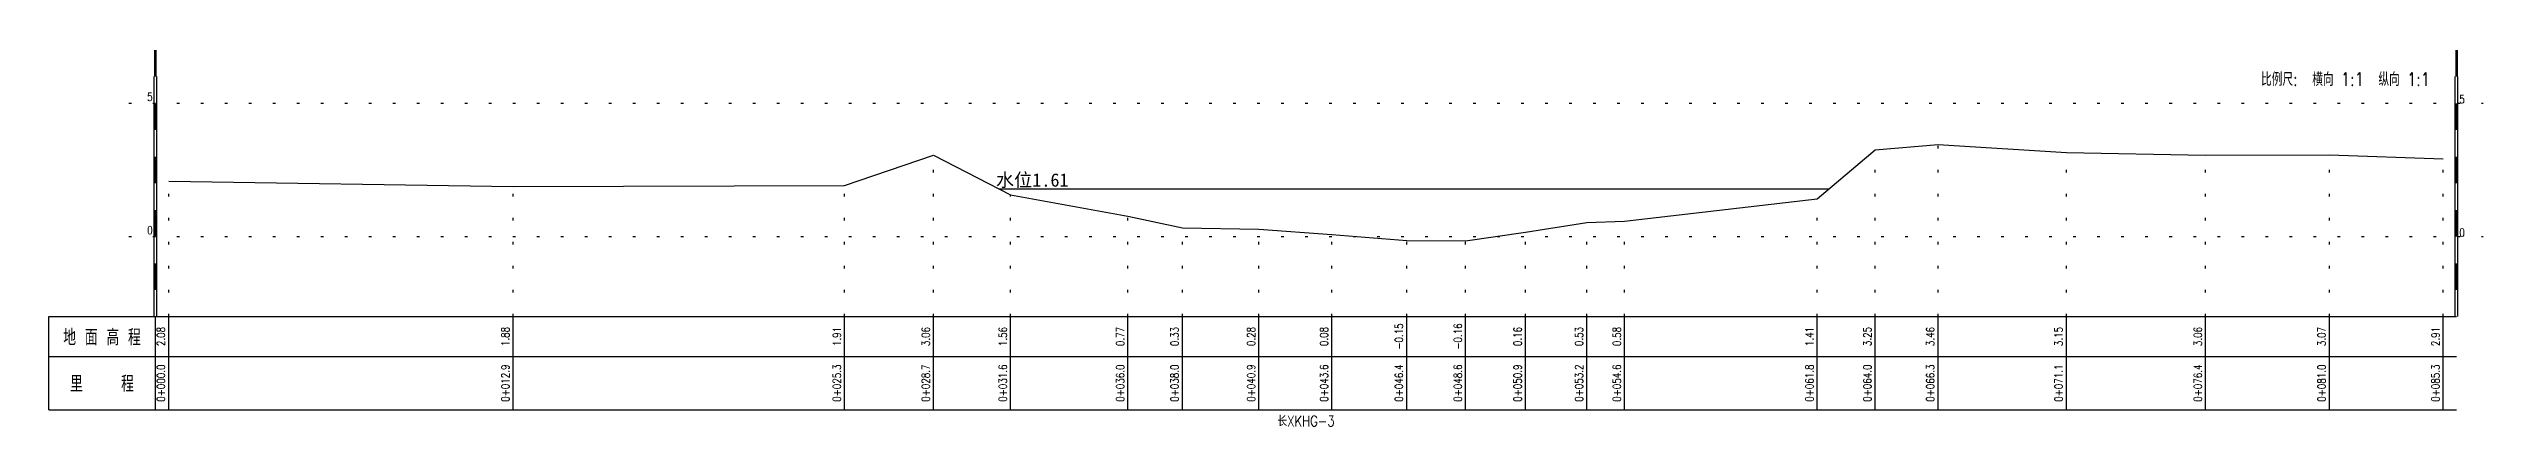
# Model space of a CAD drawing. Extents: x 495801 to 500182, y 3432967 to 3436227.
# Drawn here: x 496095.2 to 496186.4, y 3434828.1 to 3434842.3 of the extents above; entities that cross this region are included whole.
import ezdxf
from ezdxf.enums import TextEntityAlignment as Align

# ---------------------------------------------------------------- set-up
doc = ezdxf.new("R2010")
doc.units = 0
doc.header["$LTSCALE"] = 0.5
doc.linetypes.add('X4', pattern=[1.6, 0, -1.6])
for name, color, linetype in [('DMX', 1, 'CONTINUOUS'), ('zdm1', 2, 'CONTINUOUS'), ('ZDMT5', 3, 'CONTINUOUS'), ('水位', 4, 'CONTINUOUS')]:
    doc.layers.add(name, color=color, linetype=linetype)
doc.styles.add('HZ', font='rs.shx', dxfattribs={"width": 0.8, "bigfont": 'hztxt.shx'})
doc.styles.add('宋体', font='')
doc.styles.get('宋体').set_extended_font_data('SimSun')

msp = doc.modelspace()

# ---------------------------------------------------------------- linework, layer by layer
at = {"layer": 'DMX', "linetype": 'Continuous', "flags": 128}
msp.add_lwpolyline([(496099.674, 3434837.333), (496112.584, 3434837.133), (496125.014, 3434837.163), (496128.344, 3434838.313), (496131.234, 3434836.813), (496135.634, 3434836.023), (496137.674, 3434835.583), (496140.544, 3434835.533), (496143.274, 3434835.333), (496146.084, 3434835.103), (496148.294, 3434835.093), (496150.534, 3434835.413), (496152.834, 3434835.783), (496154.254, 3434835.833), (496161.474, 3434836.663), (496163.644, 3434838.503), (496166.004, 3434838.713), (496170.814, 3434838.403), (496176.034, 3434838.313), (496180.674, 3434838.323), (496184.944, 3434838.163)], dxfattribs=at)
at = {"layer": 'zdm1', "linetype": 'Continuous'}
for p, q in [((496099.124, 3434832.253), (496099.124, 3434841.253)), ((496099.224, 3434832.253), (496099.224, 3434841.253)), ((496185.394, 3434832.253), (496185.394, 3434841.253)), ((496185.494, 3434832.253), (496185.494, 3434841.253)), ((496095.174, 3434828.753), (496095.174, 3434832.253)), ((496095.174, 3434832.253), (496099.674, 3434832.253)), ((496099.174, 3434828.753), (496099.174, 3434832.253)), ((496099.674, 3434832.253), (496185.444, 3434832.253)), ((496095.174, 3434830.753), (496185.444, 3434830.753)), ((496095.174, 3434828.753), (496185.444, 3434828.753))]:
    msp.add_line(p, q, dxfattribs=at)
at = {"layer": 'zdm1', "linetype": 'X4'}
for p, q in [((496098.174, 3434840.253), (496186.444, 3434840.253)), ((496098.174, 3434835.253), (496186.444, 3434835.253))]:
    msp.add_line(p, q, dxfattribs=at)
at = {"layer": 'zdm1', "linetype": 'Continuous', "flags": 128}
for points in [[(496099.174, 3434841.253, 0.1, 0.1, 0), (496099.174, 3434842.253, 0.1, 0.1, 0)], [(496185.444, 3434841.253, 0.1, 0.1, 0), (496185.444, 3434842.253, 0.1, 0.1, 0)], [(496099.174, 3434839.253, 0.1, 0.1, 0), (496099.174, 3434840.253, 0.1, 0.1, 0)], [(496185.444, 3434839.253, 0.1, 0.1, 0), (496185.444, 3434840.253, 0.1, 0.1, 0)], [(496099.174, 3434837.253, 0.1, 0.1, 0), (496099.174, 3434838.253, 0.1, 0.1, 0)], [(496185.444, 3434837.253, 0.1, 0.1, 0), (496185.444, 3434838.253, 0.1, 0.1, 0)], [(496099.174, 3434835.253, 0.1, 0.1, 0), (496099.174, 3434836.253, 0.1, 0.1, 0)], [(496185.444, 3434835.253, 0.1, 0.1, 0), (496185.444, 3434836.253, 0.1, 0.1, 0)], [(496099.174, 3434833.253, 0.1, 0.1, 0), (496099.174, 3434834.253, 0.1, 0.1, 0)], [(496185.444, 3434833.253, 0.1, 0.1, 0), (496185.444, 3434834.253, 0.1, 0.1, 0)]]:
    msp.add_lwpolyline(points, format="xyseb", dxfattribs=at)
at = {"layer": 'ZDMT5', "linetype": 'X4'}
for p, q in [((496128.344, 3434832.253), (496128.344, 3434838.313)), ((496163.644, 3434832.253), (496163.644, 3434838.503)), ((496166.004, 3434832.253), (496166.004, 3434838.713)), ((496170.814, 3434832.253), (496170.814, 3434838.403)), ((496176.034, 3434832.253), (496176.034, 3434838.313)), ((496180.674, 3434832.253), (496180.674, 3434838.323)), ((496184.944, 3434832.253), (496184.944, 3434838.163)), ((496099.674, 3434832.253), (496099.674, 3434837.333)), ((496112.584, 3434832.253), (496112.584, 3434837.133)), ((496125.014, 3434832.253), (496125.014, 3434837.163)), ((496131.234, 3434832.253), (496131.234, 3434836.813)), ((496135.634, 3434832.253), (496135.634, 3434836.023)), ((496161.474, 3434832.253), (496161.474, 3434836.663)), ((496137.674, 3434832.253), (496137.674, 3434835.583)), ((496140.544, 3434832.253), (496140.544, 3434835.533)), ((496143.274, 3434832.253), (496143.274, 3434835.333)), ((496146.084, 3434832.253), (496146.084, 3434835.103)), ((496150.534, 3434832.253), (496150.534, 3434835.413)), ((496152.834, 3434832.253), (496152.834, 3434835.783)), ((496154.254, 3434832.253), (496154.254, 3434835.833)), ((496148.294, 3434832.253), (496148.294, 3434835.093))]:
    msp.add_line(p, q, dxfattribs=at)
at = {"layer": 'ZDMT5', "linetype": 'Continuous'}
for p, q in [((496099.674, 3434828.753), (496099.674, 3434832.253)), ((496112.584, 3434828.753), (496112.584, 3434832.253)), ((496125.014, 3434828.753), (496125.014, 3434832.253)), ((496128.344, 3434828.753), (496128.344, 3434832.253)), ((496131.234, 3434828.753), (496131.234, 3434832.253)), ((496135.634, 3434828.753), (496135.634, 3434832.253)), ((496137.674, 3434828.753), (496137.674, 3434832.253)), ((496140.544, 3434828.753), (496140.544, 3434832.253)), ((496143.274, 3434828.753), (496143.274, 3434832.253)), ((496146.084, 3434828.753), (496146.084, 3434832.253)), ((496148.294, 3434828.753), (496148.294, 3434832.253)), ((496150.534, 3434828.753), (496150.534, 3434832.253)), ((496152.834, 3434828.753), (496152.834, 3434832.253)), ((496154.254, 3434828.753), (496154.254, 3434832.253)), ((496161.474, 3434828.753), (496161.474, 3434832.253)), ((496163.644, 3434828.753), (496163.644, 3434832.253)), ((496166.004, 3434828.753), (496166.004, 3434832.253)), ((496170.814, 3434828.753), (496170.814, 3434832.253)), ((496176.034, 3434828.753), (496176.034, 3434832.253)), ((496180.674, 3434828.753), (496180.674, 3434832.253)), ((496184.944, 3434828.753), (496184.944, 3434832.253))]:
    msp.add_line(p, q, dxfattribs=at)
at = {"layer": '水位', "linetype": 'Continuous', "flags": 128}
msp.add_lwpolyline([(496130.792, 3434837.043), (496161.922, 3434837.043)], dxfattribs=at)

# ---------------------------------------------------------------- texts
at = {"layer": 'zdm1', "linetype": 'Continuous', "style": 'HZ', "width": 0.8}
for s, p in [('5', (496099.074, 3434840.253)), ('0', (496099.074, 3434835.253))]:
    msp.add_text(s, height=0.3, dxfattribs=at).set_placement(p, align=Align.BOTTOM_RIGHT)
for s, p in [('5', (496185.544, 3434840.253)), ('0', (496185.544, 3434835.253))]:
    msp.add_text(s, height=0.3, dxfattribs=at).set_placement(p)
for s, height, p in [('地 面 高 程', 0.6, (496097.174, 3434831.503)), ('里    程', 0.6, (496097.174, 3434829.753)), ('长XKHG-3', 0.4, (496142.309, 3434828.353))]:
    msp.add_text(s, height=height, dxfattribs=at).set_placement(p, align=Align.MIDDLE)
at = {"layer": 'ZDMT5', "linetype": 'Continuous', "style": 'HZ', "width": 0.8}
msp.add_text('比例尺:  横向 1:1  纵向 1:1', height=0.5, dxfattribs=at).set_placement((496184.444, 3434840.753), align=Align.BOTTOM_RIGHT)
for s, p in [('2.08', (496099.624, 3434831.503)), ('1.88', (496112.534, 3434831.503)), ('1.91', (496124.964, 3434831.503)), ('3.06', (496128.294, 3434831.503)), ('1.56', (496131.184, 3434831.503)), ('0.77', (496135.584, 3434831.503)), ('0.33', (496137.624, 3434831.503)), ('0.28', (496140.494, 3434831.503)), ('0.08', (496143.224, 3434831.503)), ('-0.15', (496146.034, 3434831.503)), ('-0.16', (496148.244, 3434831.503)), ('0.16', (496150.484, 3434831.503)), ('0.53', (496152.784, 3434831.503)), ('0.58', (496154.204, 3434831.503)), ('1.41', (496161.424, 3434831.503)), ('3.25', (496163.594, 3434831.503)), ('3.46', (496165.954, 3434831.503)), ('3.15', (496170.764, 3434831.503)), ('3.06', (496175.984, 3434831.503)), ('3.07', (496180.624, 3434831.503)), ('2.91', (496184.894, 3434831.503)), ('0+000.0', (496099.624, 3434829.753)), ('0+012.9', (496112.534, 3434829.753)), ('0+025.3', (496124.964, 3434829.753)), ('0+028.7', (496128.294, 3434829.753)), ('0+031.6', (496131.184, 3434829.753)), ('0+036.0', (496135.584, 3434829.753)), ('0+038.0', (496137.624, 3434829.753)), ('0+040.9', (496140.494, 3434829.753)), ('0+043.6', (496143.224, 3434829.753)), ('0+046.4', (496146.034, 3434829.753)), ('0+048.6', (496148.244, 3434829.753)), ('0+050.9', (496150.484, 3434829.753)), ('0+053.2', (496152.784, 3434829.753)), ('0+054.6', (496154.204, 3434829.753)), ('0+061.8', (496161.424, 3434829.753)), ('0+064.0', (496163.594, 3434829.753)), ('0+066.3', (496165.954, 3434829.753)), ('0+071.1', (496170.764, 3434829.753)), ('0+076.4', (496175.984, 3434829.753)), ('0+081.0', (496180.624, 3434829.753)), ('0+085.3', (496184.894, 3434829.753))]:
    msp.add_text(s, height=0.3, rotation=90, dxfattribs=at).set_placement(p, align=Align.BOTTOM_CENTER)
at = {"layer": '水位', "linetype": 'Continuous', "style": '宋体'}
msp.add_text('水位1.61', height=0.5, dxfattribs=at).set_placement((496132.046, 3434837.387), align=Align.MIDDLE)

doc.saveas('drawing.dxf')
